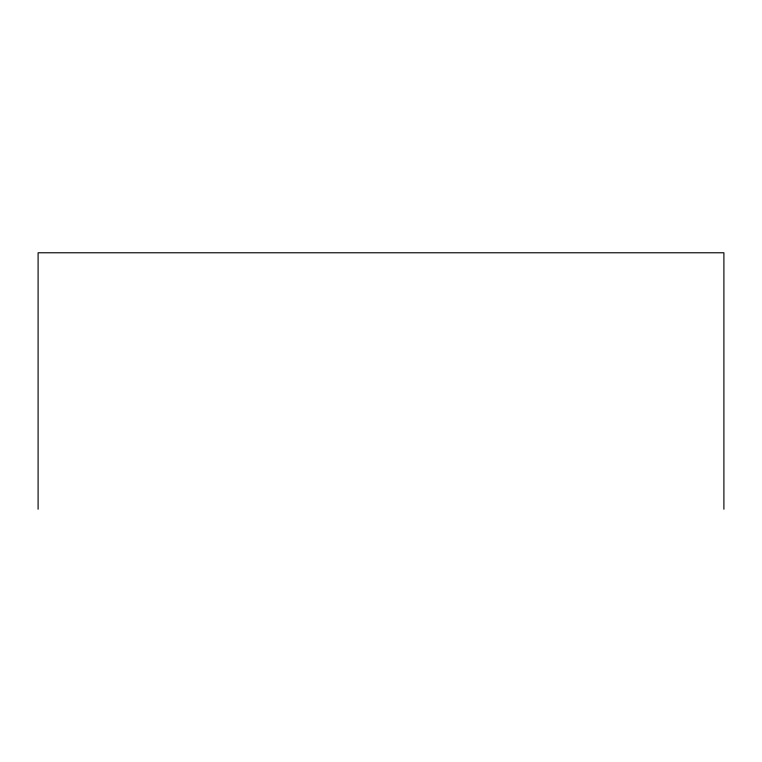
<?xml version="1.0" encoding="UTF-8"?>
<svg xmlns="http://www.w3.org/2000/svg" width="762" height="762" viewBox="0 0 762 762"><rect width="100%" height="100%" fill="white"/><g stroke="black" fill="none" stroke-linecap="round" stroke-linejoin="round"><path stroke-width="1.14" d="M723.9 509.226L723.9 252.774L38.1 252.774L38.1 509.226"/></g></svg>
